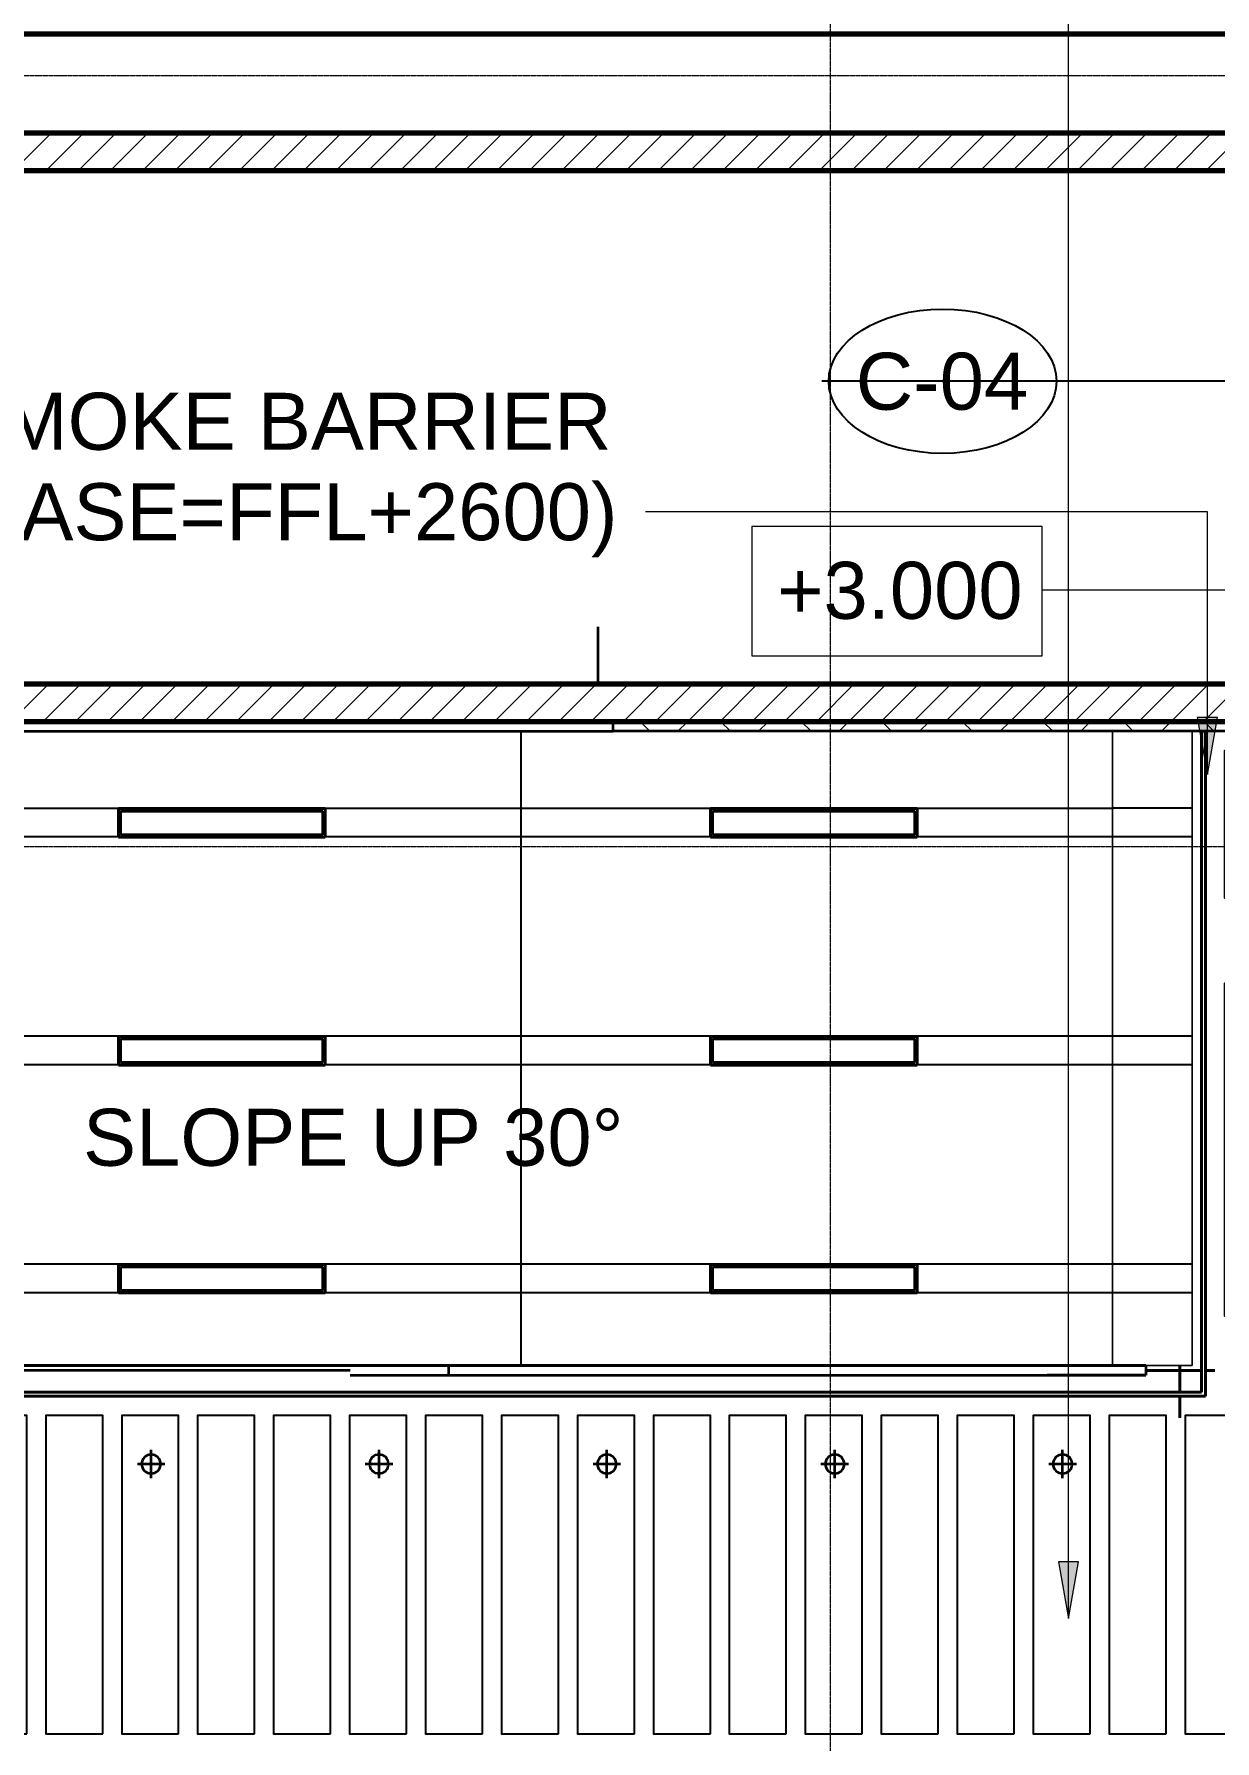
# Model space of a CAD drawing. Header units: millimetres. Extents: x -920231 to -841213, y -17301 to 22361.
# Drawn here: x -862876 to -856657, y 7487 to 16472 of the extents above; entities that cross this region are included whole.
import ezdxf
from ezdxf.xclip import XClip

# ---------------------------------------------------------------- set-up
doc = ezdxf.new("R2010")
doc.units = ezdxf.units.MM
doc.header["$XCLIPFRAME"] = 0
doc.linetypes.add('- SOM Dash 1_8_', pattern=[4.7625, 3.175, -1.5875])
doc.linetypes.add('DPA_Grid _ Level 100', pattern=[10, 5.5, -1.6, 1.3, -1.6])
doc.layers.add('000 - WIPEOUT', color=250, linetype='Continuous')
doc.layers.add('A11_ALU.SOLID SHEET', color=2, linetype='Continuous')
for name, color, linetype, lineweight in [('A-CLNG', 2, 'Continuous', 9), ('A-CLNG-PATT', 2, 'Continuous', 9), ('A-DETL-GENF', 2, 'Continuous', 35), ('A-FLOR-E', 2, 'Continuous', 35), ('A-ROOM-IDEN', 3, 'Continuous', 25), ('A-WALL', 5, 'Continuous', 35), ('A-WALL-FNSH', 2, 'Continuous', 35), ('A-WALL-PATT', 1, 'Continuous', 35), ('E-LITE-EQPM', 2, 'Continuous', 35), ('G-ANNO-TEXT', 3, 'Continuous', 9), ('I-WALL-E', 2, 'Continuous', 35), ('S-GRID', 251, 'Continuous', 9), ('WALL-E', 2, 'Continuous', 35)]:
    doc.layers.add(name, color=color, linetype=linetype, lineweight=lineweight)
doc.styles.add('Arial_2', font='arial.ttf', dxfattribs={"height": 300})
pattern_1 = [(45, (0, 0), (-84.852814, 84.852814), [])]

# ---------------------------------------------------------------- blocks, each defined once
blk = doc.blocks.new('L1_1_FLUORESCENT W DISFUSSER - 1195L x 595W x 85H - 36W-V101-4230-01 ENLARGED MULTI-PURPOSE LEVEL - REFLECTED CEILING PLAN - SHEET 1')
at = {"layer": 'E-LITE-EQPM'}
for p, q in [((-886782.9, -10306), (-886782.9, -10156)), ((-886782.9, -10156), (-885694.3, -10156)), ((-885694.3, -10156), (-886782.9, -10156)), ((-886782.9, -10156), (-886782.9, -10306)), ((-886771.9, -10293.3), (-886771.9, -10168.7)), ((-886771.9, -10168.7), (-885705.3, -10168.7)), ((-885705.3, -10168.7), (-886771.9, -10168.7)), ((-886771.9, -10168.7), (-886771.9, -10293.3)), ((-886771.9, -10168.7), (-886771.9, -10293.3)), ((-885705.3, -10168.7), (-886771.9, -10168.7)), ((-885705.3, -10168.7), (-885705.3, -10293.3)), ((-885705.3, -10293.3), (-885705.3, -10168.7)), ((-885705.3, -10293.3), (-885705.3, -10168.7)), ((-885694.3, -10156), (-885694.3, -10306)), ((-885694.3, -10306), (-885694.3, -10156)), ((-885694.3, -10306), (-886782.9, -10306)), ((-886782.9, -10306), (-885694.3, -10306)), ((-885705.3, -10293.3), (-886771.9, -10293.3)), ((-886771.9, -10293.3), (-885705.3, -10293.3)), ((-886771.9, -10293.3), (-885705.3, -10293.3))]:
    blk.add_line(p, q, dxfattribs=at)
blk = doc.blocks.new('DPA_TAG Room-Ceiling - STANDARD-8527542-4230-01 ENLARGED MULTI-PURPOSE LEVEL - REFLECTED CEILING PLAN - SHEET 1')
at = {"layer": 'A-ROOM-IDEN'}
blk.add_ellipse((0, 0), major_axis=(-6, 0), ratio=0.633333, dxfattribs=at)
blk = doc.blocks.new('*U2141')
at = {"layer": 'S-GRID', "linetype": 'DPA_Grid _ Level 100'}
for p, q in [((11400, -20855.1), (11400, 16910.1)), ((24628.5, 12673), (-48793, 12673)), ((24628.5, 8615), (-48793, 8615))]:
    blk.add_line(p, q, dxfattribs=at)
blk = doc.blocks.new('*U1493')
at = {"color": 3}
for points in [[(-837.5, 6950), (837.5, 6950), (837.5, 6650), (-837.5, 6650)], [(-837.5, 6550), (837.5, 6550), (837.5, 6250), (-837.5, 6250)], [(-837.5, 6150), (837.5, 6150), (837.5, 5850), (-837.5, 5850)], [(-837.5, 5750), (837.5, 5750), (837.5, 5450), (-837.5, 5450)], [(-837.5, 5350), (837.5, 5350), (837.5, 5050), (-837.5, 5050)], [(-837.5, 4950), (837.5, 4950), (837.5, 4650), (-837.5, 4650)], [(-837.5, 4550), (837.5, 4550), (837.5, 4250), (-837.5, 4250)], [(-837.5, 4150), (837.5, 4150), (837.5, 3850), (-837.5, 3850)], [(-837.5, 3750), (837.5, 3750), (837.5, 3450), (-837.5, 3450)], [(-837.5, 3350), (837.5, 3350), (837.5, 3050), (-837.5, 3050)], [(-837.5, 2950), (837.5, 2950), (837.5, 2650), (-837.5, 2650)], [(-837.5, 2550), (837.5, 2550), (837.5, 2250), (-837.5, 2250)], [(-837.5, 2150), (837.5, 2150), (837.5, 1850), (-837.5, 1850)], [(-837.5, 1750), (837.5, 1750), (837.5, 1450), (-837.5, 1450)], [(-837.5, 1350), (837.5, 1350), (837.5, 1050), (-837.5, 1050)], [(-837.5, 950), (837.5, 950), (837.5, 650), (-837.5, 650)], [(-837.5, 550), (837.5, 550), (837.5, 250), (-837.5, 250)], [(-837.5, 150), (837.5, 150), (837.5, -150), (-837.5, -150)], [(-837.5, -250), (837.5, -250), (837.5, -550), (-837.5, -550)], [(-837.5, -650), (837.5, -650), (837.5, -950), (-837.5, -950)], [(-837.5, -1050), (837.5, -1050), (837.5, -1350), (-837.5, -1350)], [(-837.5, -1450), (837.5, -1450), (837.5, -1750), (-837.5, -1750)], [(-837.5, -1850), (837.5, -1850), (837.5, -2150), (-837.5, -2150)], [(-837.5, -2250), (837.5, -2250), (837.5, -2550), (-837.5, -2550)], [(-837.5, -2650), (837.5, -2650), (837.5, -2950), (-837.5, -2950)], [(-837.5, -3050), (837.5, -3050), (837.5, -3350), (-837.5, -3350)], [(-837.5, -3450), (837.5, -3450), (837.5, -3750), (-837.5, -3750)], [(-837.5, -3850), (837.5, -3850), (837.5, -4150), (-837.5, -4150)], [(-837.5, -4250), (837.5, -4250), (837.5, -4550), (-837.5, -4550)], [(-837.5, -4650), (837.5, -4650), (837.5, -4950), (-837.5, -4950)], [(-837.5, -5050), (837.5, -5050), (837.5, -5350), (-837.5, -5350)], [(-837.5, -5450), (837.5, -5450), (837.5, -5750), (-837.5, -5750)], [(-837.5, -5850), (837.5, -5850), (837.5, -6150), (-837.5, -6150)], [(-837.5, -6250), (837.5, -6250), (837.5, -6550), (-837.5, -6550)], [(-837.5, -6650), (837.5, -6650), (837.5, -6950), (-837.5, -6950)]]:
    blk.add_wipeout(points, dxfattribs=at).dxf.layer = '000 - WIPEOUT'
at = {"layer": 'A11_ALU.SOLID SHEET', "color": 0, "linetype": 'ByBlock'}
for points in [[(-837.5, 6650), (837.5, 6650), (837.5, 6950), (-837.5, 6950)], [(-837.5, 6250), (837.5, 6250), (837.5, 6550), (-837.5, 6550)], [(-837.5, 5850), (837.5, 5850), (837.5, 6150), (-837.5, 6150)], [(-837.5, 5450), (837.5, 5450), (837.5, 5750), (-837.5, 5750)], [(-837.5, 5050), (837.5, 5050), (837.5, 5350), (-837.5, 5350)], [(-837.5, 4650), (837.5, 4650), (837.5, 4950), (-837.5, 4950)], [(-837.5, 4250), (837.5, 4250), (837.5, 4550), (-837.5, 4550)], [(-837.5, 3850), (837.5, 3850), (837.5, 4150), (-837.5, 4150)], [(-837.5, 3450), (837.5, 3450), (837.5, 3750), (-837.5, 3750)], [(-837.5, 3050), (837.5, 3050), (837.5, 3350), (-837.5, 3350)], [(-837.5, 2650), (837.5, 2650), (837.5, 2950), (-837.5, 2950)], [(-837.5, 2250), (837.5, 2250), (837.5, 2550), (-837.5, 2550)], [(-837.5, 1850), (837.5, 1850), (837.5, 2150), (-837.5, 2150)], [(-837.5, 1450), (837.5, 1450), (837.5, 1750), (-837.5, 1750)], [(-837.5, 1050), (837.5, 1050), (837.5, 1350), (-837.5, 1350)], [(-837.5, 650), (837.5, 650), (837.5, 950), (-837.5, 950)], [(-837.5, 250), (837.5, 250), (837.5, 550), (-837.5, 550)], [(-837.5, -150), (837.5, -150), (837.5, 150), (-837.5, 150)], [(-837.5, -550), (837.5, -550), (837.5, -250), (-837.5, -250)], [(-837.5, -950), (837.5, -950), (837.5, -650), (-837.5, -650)], [(-837.5, -1350), (837.5, -1350), (837.5, -1050), (-837.5, -1050)], [(-837.5, -1750), (837.5, -1750), (837.5, -1450), (-837.5, -1450)], [(-837.5, -2150), (837.5, -2150), (837.5, -1850), (-837.5, -1850)], [(-837.5, -2550), (837.5, -2550), (837.5, -2250), (-837.5, -2250)], [(-837.5, -2950), (837.5, -2950), (837.5, -2650), (-837.5, -2650)], [(-837.5, -3350), (837.5, -3350), (837.5, -3050), (-837.5, -3050)], [(-837.5, -3750), (837.5, -3750), (837.5, -3450), (-837.5, -3450)], [(-837.5, -4150), (837.5, -4150), (837.5, -3850), (-837.5, -3850)], [(-837.5, -4550), (837.5, -4550), (837.5, -4250), (-837.5, -4250)], [(-837.5, -4950), (837.5, -4950), (837.5, -4650), (-837.5, -4650)], [(-837.5, -5350), (837.5, -5350), (837.5, -5050), (-837.5, -5050)], [(-837.5, -5750), (837.5, -5750), (837.5, -5450), (-837.5, -5450)], [(-837.5, -6150), (837.5, -6150), (837.5, -5850), (-837.5, -5850)], [(-837.5, -6550), (837.5, -6550), (837.5, -6250), (-837.5, -6250)], [(-837.5, -6950), (837.5, -6950), (837.5, -6650), (-837.5, -6650)]]:
    blk.add_lwpolyline(points, close=True, dxfattribs=at)
blk = doc.blocks.new('*U1383')
at = {"layer": 'Defpoints'}
for p in [(0, 400), (0, 0)]:
    blk.add_point(p, dxfattribs=at)
blk.add_wipeout([(387.5, 250), (387.5, 343), (-387.5, 343), (-387.5, 250)]).dxf.layer = '000 - WIPEOUT'
at = {"layer": 'A11_ALU.SOLID SHEET', "color": 0}
blk.add_lwpolyline([(387.5, 250), (387.5, 343), (-387.5, 343), (-387.5, 250)], close=True, dxfattribs=at)
blk = doc.blocks.new('*U1384')
at = {"layer": 'Defpoints'}
for p in [(0, 400), (0, 0)]:
    blk.add_point(p, dxfattribs=at)
blk.add_wipeout([(875, 250), (875, 343), (-875, 343), (-875, 250)]).dxf.layer = '000 - WIPEOUT'
at = {"layer": 'A11_ALU.SOLID SHEET', "color": 0}
blk.add_lwpolyline([(875, 250), (875, 343), (-875, 343), (-875, 250)], close=True, dxfattribs=at)
blk = doc.blocks.new('*U1512')
at = {"layer": 'A11_ALU.SOLID SHEET', "color": 0, "linetype": 'ByBlock', "rotation": 90}
for name, p in [('*U1383', (-111582, 8732.5)), ('*U1384', (-111582, 7020))]:
    blk.add_blockref(name, p, dxfattribs=at)
at = {"layer": 'A11_ALU.SOLID SHEET', "linetype": 'ByBlock', "rotation": 90}
blk.add_blockref('*U1493', (-118782, 4782.5), dxfattribs=at)
blk = doc.blocks.new('LGF_DL_SAA_LowPower_DL1a - LGF_DL_SAA_LowPower_DL1a-8832329-4130-01 MULTI-PURPOSE LEVEL - REFLECTED CEILING PLAN')
at = {"layer": 'A-DETL-GENF'}
for p, q in [((72.5, 0), (-72.5, 0)), ((0, 75), (0, -75))]:
    blk.add_line(p, q, dxfattribs=at)
blk.add_circle((0, 0), 50, dxfattribs=at)
blk = doc.blocks.new('C-1-PP19-AR-4130-01-B_20250829-225100_EXLIGHT')
at = {"layer": 'E-LITE-EQPM', "extrusion": (0, 0, -1), "rotation": 180}
for p in [(117576.8, 5365), (116376.8, 5365), (115176.8, 5365), (113976.8, 5365), (112776.8, 5365)]:
    blk.add_blockref('LGF_DL_SAA_LowPower_DL1a - LGF_DL_SAA_LowPower_DL1a-8832329-4130-01 MULTI-PURPOSE LEVEL - REFLECTED CEILING PLAN', p, dxfattribs=at)

msp = doc.modelspace()

# ---------------------------------------------------------------- hatches: boundary and pattern name
at = {"layer": 'A-WALL-PATT', "lineweight": 9}
h = msp.add_hatch(dxfattribs=at)
h.set_pattern_fill('FP_2', color=256, style=0, pattern_type=2)
h.set_pattern_definition(pattern_1)
h.paths.add_polyline_path([(-856167.4, 15752), (-856167.4, 15952), (-866632.4, 15952), (-866632.4, 15752), (-861210.7, 15752)])

# ---------------------------------------------------------------- linework, layer by layer
at = {"layer": 'A-WALL', "color": 7, "lineweight": 70}
for p, q in [((-848907.4, 16472), (-885282.4, 16472)), ((-866632.4, 15952), (-856167.4, 15952)), ((-856167.4, 15752), (-866632.4, 15752))]:
    msp.add_line(p, q, dxfattribs=at)

# ---------------------------------------------------------------- block references
ref = msp.add_blockref('*U1512', (-744682.4, 3579))
XClip(ref).set_block_clipping_path([(-170955.001718735, -20880.0077451951), (-101425.4223389953, 14393.0014498747)])

# ---------------------------------------------------------------- next in the draw order: hatches: boundary and pattern name
at = {"layer": 'A-CLNG-PATT', "lineweight": 25}
h = msp.add_hatch(dxfattribs=at)
h.set_pattern_fill('FP_8', color=256, style=0, pattern_type=2)
h.set_pattern_definition([(270, (-829137.5, 11119.6), (-3117.7, -2e-13), [1200, 0]), (270, (-826019.8, 11119.6), (-3117.7, -2e-13), [1200, 0]), (180, (-826019.8, 9994.6), (1e-13, 1200), [3117.69, 0]), (180, (-826019.8, 11044.6), (1e-13, 1200), [3117.69, 0])])
h.paths.add_polyline_path([(-867182.4, 9462), (-857196.7, 9462), (-857196.7, 12802), (-866630.4, 12802), (-866630.4, 11219), (-867182.4, 11219), (-867182.4, 9737), (-863196.8, 9737), (-863196.8, 9537), (-863171.5, 9537), (-863171.5, 9535.5), (-863021.5, 9535.5), (-863021.5, 9487), (-867182.4, 9487), (-867182.4, 9482.5)])
h = msp.add_hatch(dxfattribs=at)
h.set_pattern_fill('FP_11', color=256, style=0, pattern_type=2)
h.set_pattern_definition([(270, (-710229, 11119.6), (-3600, -2e-13), [1200, 0]), (270, (-706629, 11119.6), (-3600, -2e-13), [1200, 0]), (180, (-706628.8, 9994.6), (-1e-13, 1200), [3600, 0]), (180, (-706628.8, 11044.6), (-1e-13, 1200), [3600, 0])])
h.paths.add_polyline_path([(-856777.4, 9462), (-856777.4, 12802), (-857196.7, 12802), (-857196.7, 9462)])
at = {"layer": 'A-WALL-PATT', "lineweight": 9}
h = msp.add_hatch(dxfattribs=at)
h.set_pattern_fill('FP_2', color=256, style=0, pattern_type=2)
h.set_pattern_definition(pattern_1)
h.paths.add_polyline_path([(-856167.4, 12852), (-856167.4, 13052), (-863502.4, 13052), (-863502.4, 12852), (-856613.5, 12852)])
h = msp.add_hatch(dxfattribs=at)
h.set_pattern_fill('FP_3', color=256, style=0, pattern_type=2)
h.set_pattern_definition([(45, (0, 0), (-212.13203, 212.13203), []), (135, (0, 0), (-212.13203, -212.13203), [])])
h.paths.add_polyline_path([(-852409.9, 12802), (-852409.9, 12852), (-859825.5, 12852), (-859825.5, 12802), (-856613.5, 12802)])
at = {"layer": 'G-ANNO-TEXT'}
for points in [[(-856697, 12574.4), (-856644.1, 12874.4), (-856749.9, 12874.4)], [(-857427.7, 8129.9), (-857374.8, 8429.9), (-857480.6, 8429.9)]]:
    msp.add_hatch(color=7, dxfattribs=at).paths.add_polyline_path(points)

# ---------------------------------------------------------------- next in the draw order: linework, layer by layer
at = {"layer": 'A-CLNG'}
for p, q in [((-857196.7, 12802), (-866630.4, 12802)), ((-866630.4, 12802), (-857196.7, 12802)), ((-857196.7, 9462), (-857196.7, 12802)), ((-857196.7, 12802), (-857196.7, 9462)), ((-857196.7, 12802), (-857196.7, 9462)), ((-856777.4, 12802), (-857196.7, 12802)), ((-857196.7, 12802), (-856777.4, 12802)), ((-857196.7, 9462), (-857196.7, 12802)), ((-856777.4, 9462), (-856777.4, 12802)), ((-856777.4, 12802), (-856777.4, 9462)), ((-857196.7, 9462), (-867182.4, 9462)), ((-867132.4, 9462), (-857196.7, 9462)), ((-857196.7, 9462), (-856777.4, 9462)), ((-856777.4, 9462), (-857196.7, 9462))]:
    msp.add_line(p, q, dxfattribs=at)
at = {"layer": 'A-FLOR-E'}
for p, q in [((-866471.4, 12852), (-860771.4, 12852)), ((-860771.4, 12852), (-866471.4, 12852))]:
    msp.add_line(p, q, dxfattribs=at)
at = {"layer": 'A-ROOM-IDEN'}
msp.add_line((-850396.8, 14644.8), (-858727.7, 14644.8), dxfattribs=at)
at = {"layer": 'A-WALL', "color": 7, "lineweight": 70}
for p, q in [((-863502.4, 13052), (-856167.4, 13052)), ((-856167.4, 12852), (-863502.4, 12852))]:
    msp.add_line(p, q, dxfattribs=at)
at = {"layer": 'A-WALL-FNSH', "color": 250}
for p, q in [((-859825.5, 12852), (-852409.9, 12852)), ((-859825.5, 12802), (-859825.5, 12852)), ((-852409.9, 12802), (-859825.5, 12802))]:
    msp.add_line(p, q, dxfattribs=at)
at = {"layer": 'G-ANNO-TEXT', "color": 10}
for p, q in [((-857427.7, 8129.9), (-857427.7, 19819)), ((-859533.3, 13957.6), (-859655.7, 13957.6)), ((-856697, 13957.6), (-859533.3, 13957.6)), ((-856697, 12574.4), (-856697, 13957.6)), ((-851656.1, 13543.8), (-857566.7, 13543.8)), ((-856644.1, 12874.4), (-856749.9, 12874.4)), ((-856749.9, 12874.4), (-856697, 12574.4)), ((-856697, 12574.4), (-856644.1, 12874.4)), ((-857374.8, 8429.9), (-857480.6, 8429.9)), ((-857480.6, 8429.9), (-857427.7, 8129.9)), ((-857427.7, 8129.9), (-857374.8, 8429.9))]:
    msp.add_line(p, q, dxfattribs=at)
at = {"layer": 'G-ANNO-TEXT', "color": 10, "flags": 128}
msp.add_lwpolyline([(-857566.7, 13880.6), (-859096.1, 13880.6), (-859096.1, 13198.2), (-857566.7, 13198.2)], close=True, dxfattribs=at)
at = {"layer": 'I-WALL-E'}
for p, q in [((-856727.4, 12802), (-856727.4, 9322)), ((-856727.4, 9322), (-856727.4, 12802)), ((-856727.4, 12802), (-856707.4, 12802)), ((-856707.4, 12802), (-856707.4, 9302)), ((-856707.4, 9302), (-856707.4, 12802)), ((-856727.4, 9322), (-870957.4, 9322)), ((-870957.4, 9322), (-856727.4, 9322)), ((-856727.4, 9302), (-870957.4, 9302)), ((-870957.4, 9302), (-856727.4, 9302)), ((-856707.4, 9302), (-856727.4, 9302)), ((-856727.4, 9302), (-856707.4, 9302))]:
    msp.add_line(p, q, dxfattribs=at)
at = {"layer": 'I-WALL-E', "color": 55, "linetype": '- SOM Dash 1_8_'}
for p, q in [((-861210.7, 9437), (-870957.4, 9437)), ((-856842.4, 9437), (-857020.2, 9437)), ((-857020.2, 9437), (-856842.4, 9437)), ((-856842.4, 9462), (-856842.4, 9437)), ((-856842.4, 9437), (-856842.4, 9462)), ((-856727.4, 9437), (-856842.4, 9437)), ((-856842.4, 9437), (-856727.4, 9437)), ((-856842.4, 9437), (-856842.4, 9322)), ((-856842.4, 9322), (-856842.4, 9437)), ((-856657.4, 9437), (-856707.4, 9437)), ((-856707.4, 9437), (-856657.4, 9437)), ((-856842.4, 9302), (-856842.4, 9187)), ((-856842.4, 9187), (-856842.4, 9302))]:
    msp.add_line(p, q, dxfattribs=at)
at = {"layer": 'WALL-E'}
for p, q in [((-859907.7, 13352), (-859907.7, 13052)), ((-859825.5, 12852), (-866630.4, 12852)), ((-866582.4, 12852), (-859907.7, 12852)), ((-866630.4, 12802), (-859825.5, 12802)), ((-860691.5, 9462), (-864727.2, 9462)), ((-864727.2, 9462), (-861055.9, 9462)), ((-861055.9, 9462), (-857020.2, 9462)), ((-857020.2, 9462), (-860691.5, 9462)), ((-860691.5, 9412), (-860691.5, 9462)), ((-857020.2, 9462), (-857020.2, 9412)), ((-861210.7, 9412), (-860691.5, 9412)), ((-860691.5, 9412), (-857020.2, 9412)), ((-857020.2, 9412), (-857539.8, 9412))]:
    msp.add_line(p, q, dxfattribs=at)

# ---------------------------------------------------------------- next in the draw order: block references
msp.add_blockref('*U2141', (-870082.4, 3579))
ref = msp.add_blockref('C-1-PP19-AR-4130-01-B_20250829-225100_EXLIGHT', (-744682.4, 3579))
XClip(ref).set_block_clipping_path([(-170955.001718735, -20880.0077451951), (-101425.4223389953, 14393.0014498747)])
at = {"layer": 'A-ROOM-IDEN', "xscale": 99.99999999999993, "yscale": 99.99999999999993, "zscale": 99.99999999999993}
msp.add_blockref('DPA_TAG Room-Ceiling - STANDARD-8527542-4230-01 ENLARGED MULTI-PURPOSE LEVEL - REFLECTED CEILING PLAN - SHEET 1', (-858091.1, 14644.8), dxfattribs=at)
at = {"layer": 'E-LITE-EQPM', "rotation": 180}
for p in [(-1748126.3, 2088.7), (-1745008.6, 2088.6), (-1748126.3, 888.7), (-1745008.6, 888.6), (-1748126.3, -311.3), (-1745008.6, -311.4)]:
    msp.add_blockref('L1_1_FLUORESCENT W DISFUSSER - 1195L x 595W x 85H - 36W-V101-4230-01 ENLARGED MULTI-PURPOSE LEVEL - REFLECTED CEILING PLAN - SHEET 1', p, dxfattribs=at)

# ---------------------------------------------------------------- next in the draw order: texts
at = {"layer": 'A-ROOM-IDEN', "lineweight": 9, "insert": (-858548.8, 14794.7), "char_height": 300, "width": 1114.346, "attachment_point": 1, "style": 'Arial_2'}
msp.add_mtext('C-04', dxfattribs=at)
at = {"layer": 'G-ANNO-TEXT', "color": 7, "char_height": 300, "style": 'Arial_2'}
for s, insert, width, attachment_point in [('SMOKE BARRIER ', (-863327.5, 14583.9), 4433.332, 1), ('(BASE=FFL+2600)', (-863367.2, 14107.6), 4377.214, 1), ('+3.000', (-857669.9, 13693.8), 1595.358, 3), ('SLOPE UP 30°', (-862618.1, 10814.2), 3511.391, 1)]:
    msp.add_mtext(s, dxfattribs=dict(at, insert=insert, width=width, attachment_point=attachment_point))

doc.saveas('drawing.dxf')
